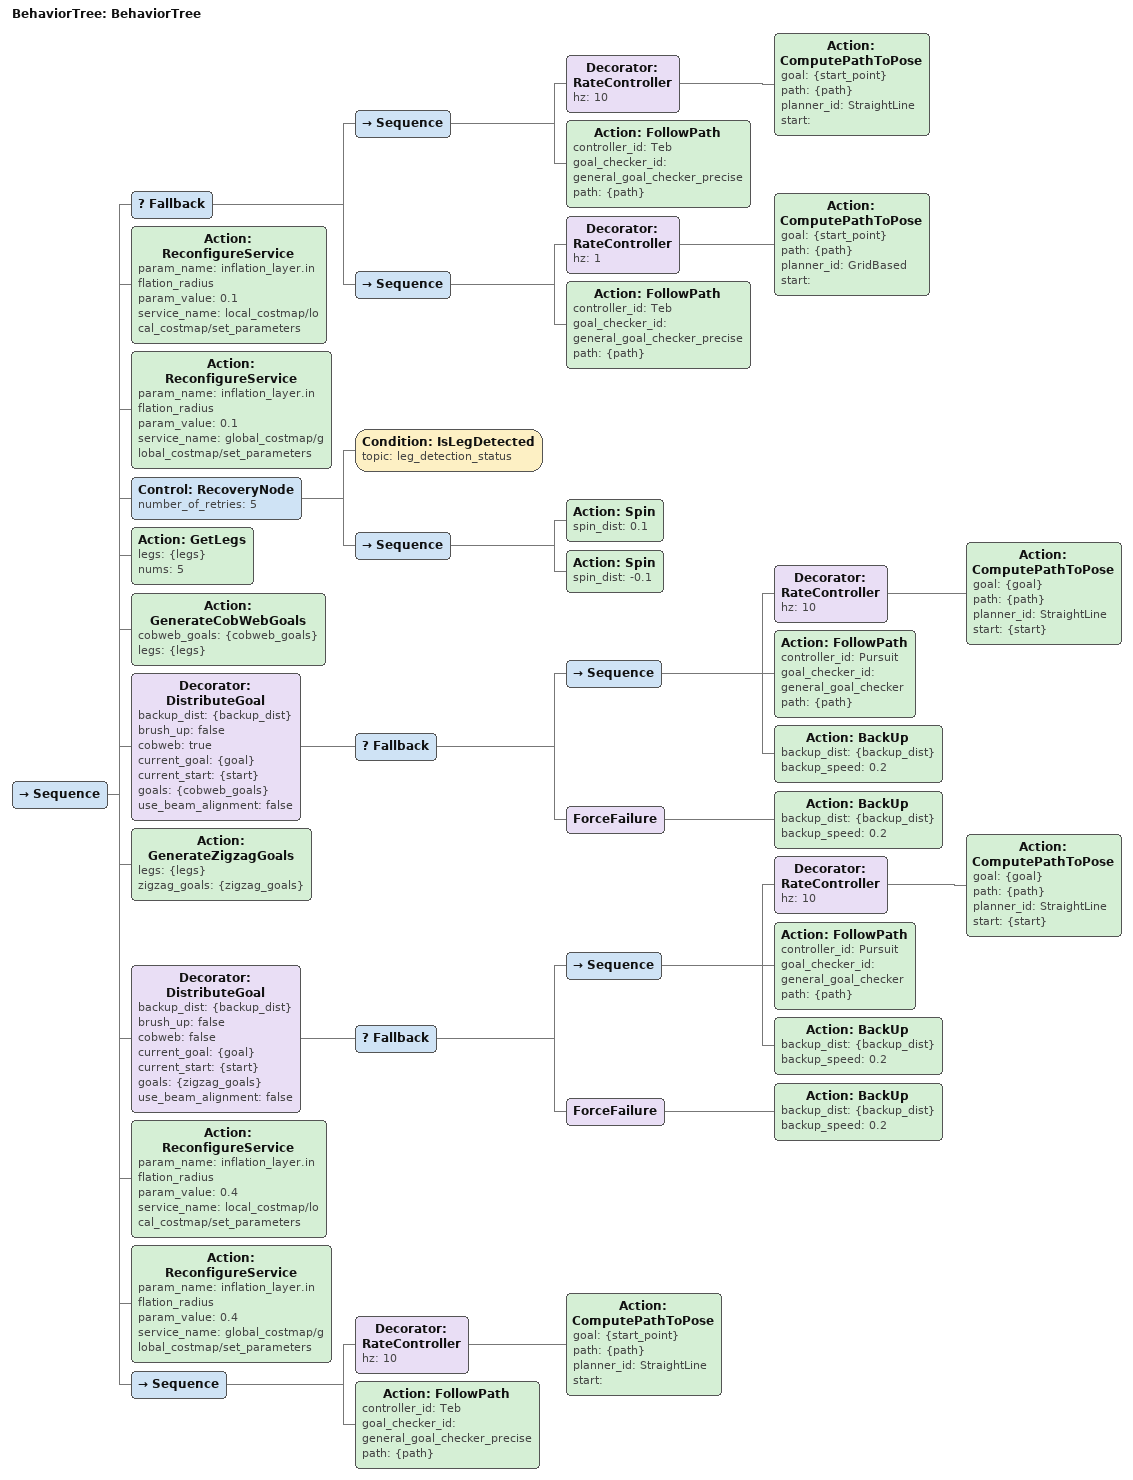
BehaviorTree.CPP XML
<?xml version="1.0"?>
<root main_tree_to_execute="BehaviorTree">
    <BehaviorTree ID="BehaviorTree">
        <Sequence>
            <Fallback>
                <Sequence>
                    <Decorator ID="RateController" hz="10">
                        <Action ID="ComputePathToPose" goal="{start_point}" path="{path}" planner_id="StraightLine" start=""/>
                    </Decorator>
                    <Action ID="FollowPath" controller_id="Teb" goal_checker_id="general_goal_checker_precise" path="{path}"/>
                </Sequence>
                <Sequence>
                    <Decorator ID="RateController" hz="1">
                        <Action ID="ComputePathToPose" goal="{start_point}" path="{path}" planner_id="GridBased" start=""/>
                    </Decorator>
                    <Action ID="FollowPath" controller_id="Teb" goal_checker_id="general_goal_checker_precise" path="{path}"/>
                </Sequence>
            </Fallback>
            <Action ID="ReconfigureService" param_name="inflation_layer.inflation_radius" param_value="0.1" service_name="local_costmap/local_costmap/set_parameters"/>
            <Action ID="ReconfigureService" param_name="inflation_layer.inflation_radius" param_value="0.1" service_name="global_costmap/global_costmap/set_parameters"/>
            <Control ID="RecoveryNode" number_of_retries="5">
                <Condition ID="IsLegDetected" topic="leg_detection_status"/>
                <Sequence>
                    <Action ID="Spin" spin_dist="0.1"/>
                    <Action ID="Spin" spin_dist="-0.1"/>
                </Sequence>
            </Control>
            <Action ID="GetLegs" legs="{legs}" nums="5"/>
            <Action ID="GenerateCobWebGoals" cobweb_goals="{cobweb_goals}" legs="{legs}"/>
            <Decorator ID="DistributeGoal" backup_dist="{backup_dist}" brush_up="false" cobweb="true" current_goal="{goal}" current_start="{start}" goals="{cobweb_goals}" use_beam_alignment="false">
                <Fallback>
                    <Sequence>
                        <Decorator ID="RateController" hz="10">
                            <Action ID="ComputePathToPose" goal="{goal}" path="{path}" planner_id="StraightLine" start="{start}"/>
                        </Decorator>
                        <Action ID="FollowPath" controller_id="Pursuit" goal_checker_id="general_goal_checker" path="{path}"/>
                        <Action ID="BackUp" backup_dist="{backup_dist}" backup_speed="0.2"/>
                    </Sequence>
                    <ForceFailure>
                        <Action ID="BackUp" backup_dist="{backup_dist}" backup_speed="0.2"/>
                    </ForceFailure>
                </Fallback>
            </Decorator>
            <Action ID="GenerateZigzagGoals" legs="{legs}" zigzag_goals="{zigzag_goals}"/>
            <Decorator ID="DistributeGoal" backup_dist="{backup_dist}" brush_up="false" cobweb="false" current_goal="{goal}" current_start="{start}" goals="{zigzag_goals}" use_beam_alignment="false">
                <Fallback>
                    <Sequence>
                        <Decorator ID="RateController" hz="10">
                            <Action ID="ComputePathToPose" goal="{goal}" path="{path}" planner_id="StraightLine" start="{start}"/>
                        </Decorator>
                        <Action ID="FollowPath" controller_id="Pursuit" goal_checker_id="general_goal_checker" path="{path}"/>
                        <Action ID="BackUp" backup_dist="{backup_dist}" backup_speed="0.2"/>
                    </Sequence>
                    <ForceFailure>
                        <Action ID="BackUp" backup_dist="{backup_dist}" backup_speed="0.2"/>
                    </ForceFailure>
                </Fallback>
            </Decorator>
            <Action ID="ReconfigureService" param_name="inflation_layer.inflation_radius" param_value="0.4" service_name="local_costmap/local_costmap/set_parameters"/>
            <Action ID="ReconfigureService" param_name="inflation_layer.inflation_radius" param_value="0.4" service_name="global_costmap/global_costmap/set_parameters"/>
            <Sequence>
                <Decorator ID="RateController" hz="10">
                    <Action ID="ComputePathToPose" goal="{start_point}" path="{path}" planner_id="StraightLine" start=""/>
                </Decorator>
                <Action ID="FollowPath" controller_id="Teb" goal_checker_id="general_goal_checker_precise" path="{path}"/>
            </Sequence>
        </Sequence>
    </BehaviorTree>
</root>
